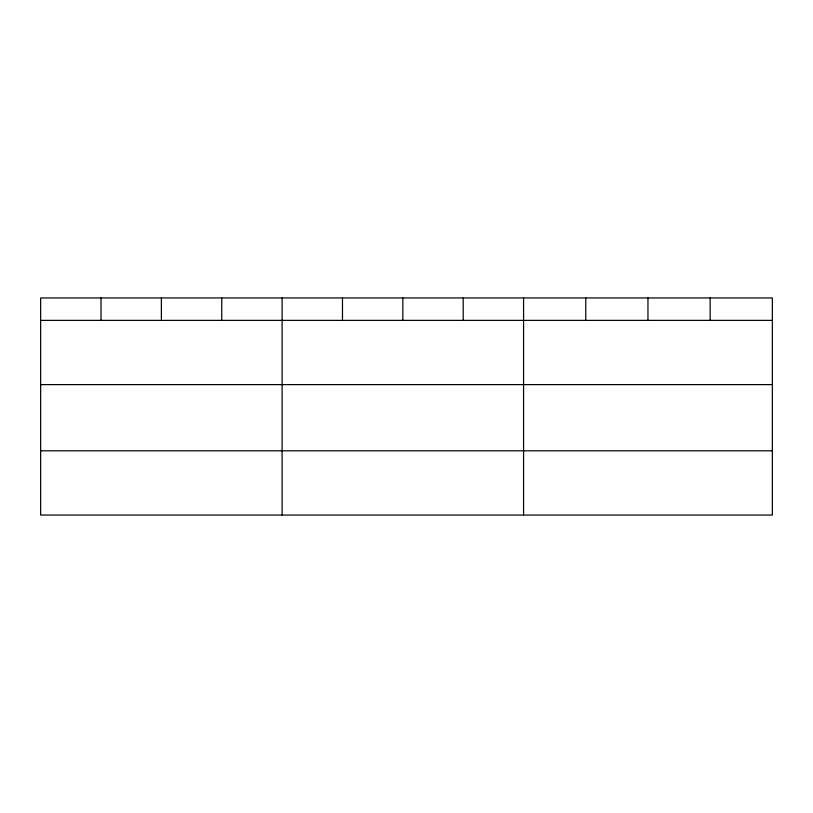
<?xml version="1.0" encoding="UTF-8"?>
<svg xmlns="http://www.w3.org/2000/svg" width="813" height="813" viewBox="0 0 813 813"><rect width="100%" height="100%" fill="white"/><g stroke="black" fill="none" stroke-linecap="round" stroke-linejoin="round"><path stroke-width="1.22" d="M772.35 384.62L772.35 297.954L40.65 297.954L40.65 515.046L772.35 515.046L772.35 384.62L40.65 384.62M40.65 320.373L772.35 320.373M40.65 450.809L772.35 450.809M710.156 297.954L710.156 320.373M647.961 297.954L647.961 320.373M585.767 297.954L585.767 320.373M523.572 297.954L523.572 515.046M463.207 297.954L463.207 320.373M402.841 297.954L402.841 320.373M342.476 297.954L342.476 320.373M282.111 297.954L282.111 515.046M221.746 297.954L221.746 320.373M161.381 297.954L161.381 320.373M101.015 297.954L101.015 320.373"/></g></svg>
